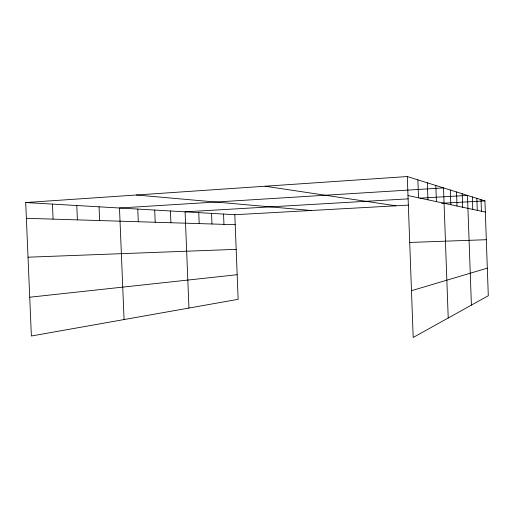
<?xml version="1.0" encoding="UTF-8"?>
<svg xmlns="http://www.w3.org/2000/svg" width="514" height="514" viewBox="0 0 514 514"><rect width="100%" height="100%" fill="white"/><g stroke="black" fill="none" stroke-linecap="round" stroke-linejoin="round"><path stroke-width="0.77" d="M411.476 290.699L487.323 268.147M29.728 297.214L237.172 274.714M25.7 202.542L234.814 214.723L238.143 299.315L31.373 336.008L25.7 202.542L407.294 176.54L484.933 200.884L488.3 295.73L413.192 337.46L407.294 176.54M408.2 198.854L185.085 211.826L188.946 308.047M420.002 198.166L467.47 195.41L471.396 305.123M234.814 214.723L408.444 205.118M441.667 203.274L484.933 200.884M28.026 257.193L236.177 249.348M409.709 242.447L486.308 239.71M26.368 218.309L235.206 224.708M136.371 195.005L311.156 210.502M265.115 186.229L395.953 205.806M407.987 195.551L485.332 212.076M52.447 204.103L53.077 219.125M170.442 210.971L170.911 222.735M154.708 210.059L155.202 222.254M137.778 209.069L138.292 221.74M124.073 319.56L119.486 208.009L443.518 187.899L448.214 318.005M99.054 206.814L99.626 220.551M76.792 205.523L77.396 219.87M223.545 214.068L223.956 224.361M211.55 213.368L211.974 223.995M198.757 212.623L199.194 223.603M481.027 199.657L481.438 211.248M476.838 198.346L477.268 210.354M472.334 196.933L472.777 209.397M462.214 193.759L462.703 207.245M456.516 191.973L457.017 206.03M450.303 190.026L450.829 204.707M435.827 185.483L436.412 201.623M427.327 182.823L427.944 199.817M417.869 179.855L418.524 197.8"/></g></svg>
